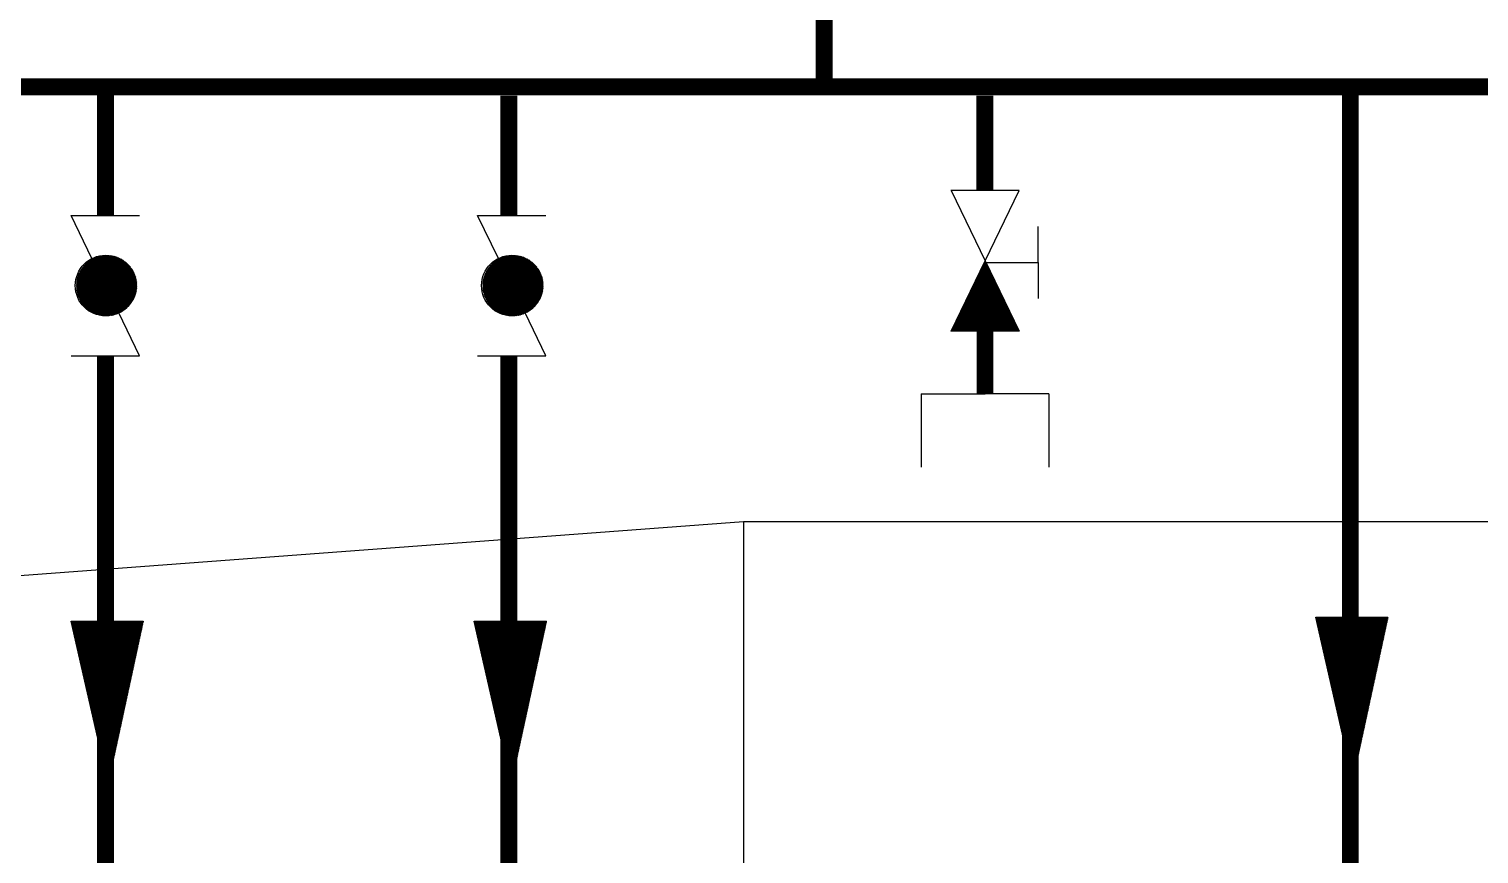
# Model space of a CAD drawing. Extents: x -22909.9 to -22897.8, y -4.7 to 4.1.
# Drawn here: x -22907.153 to -22905.865, y 1.134 to 1.867 of the extents above; entities that cross this region are included whole.
import ezdxf

# ---------------------------------------------------------------- set-up
doc = ezdxf.new("R2010")
doc.units = 0
doc.header["$LTSCALE"] = 0.5
doc.header["$MEASUREMENT"] = 0
doc.layers.get('0').update_dxf_attribs({"linetype": 'CONTINUOUS'})
for name, color, linetype in [('COW', 2, 'CONTINUOUS'), ('DIB-018', 6, 'CONTINUOUS'), ('DIB-065', 4, 'CONTINUOUS')]:
    doc.layers.add(name, color=color, linetype=linetype)

# ---------------------------------------------------------------- blocks, each defined once
blk = doc.blocks.new('*X6')
at = {"color": 0}
for p, q in [((2.6095, 8.5581), (2.6757, 8.6242)), ((2.6096, 8.5546), (2.6792, 8.6242)), ((2.6096, 8.5563), (2.6775, 8.6242)), ((2.6096, 8.5599), (2.6739, 8.6242)), ((2.6097, 8.5529), (2.6808, 8.6241)), ((2.6097, 8.5617), (2.672, 8.6241)), ((2.6098, 8.5636), (2.6701, 8.624)), ((2.6099, 8.5513), (2.6825, 8.6239)), ((2.61, 8.5656), (2.6682, 8.6238)), ((2.61, 8.5497), (2.684, 8.6237)), ((2.6102, 8.5482), (2.6856, 8.6235)), ((2.6103, 8.5676), (2.6661, 8.6235)), ((2.6105, 8.5466), (2.6871, 8.6233)), ((2.6106, 8.5698), (2.664, 8.6231)), ((2.6108, 8.5451), (2.6886, 8.623)), ((2.6111, 8.5437), (2.6901, 8.6227)), ((2.6111, 8.572), (2.6618, 8.6227)), ((2.6114, 8.5422), (2.6915, 8.6224)), ((2.6116, 8.5743), (2.6595, 8.6222)), ((2.6117, 8.5408), (2.6929, 8.622)), ((2.6121, 8.5394), (2.6943, 8.6217)), ((2.6123, 8.5767), (2.657, 8.6215)), ((2.6125, 8.5381), (2.6957, 8.6212)), ((2.613, 8.5367), (2.697, 8.6208)), ((2.6131, 8.5793), (2.6544, 8.6206)), ((2.6134, 8.5354), (2.6983, 8.6204)), ((2.6139, 8.5341), (2.6996, 8.6199)), ((2.6142, 8.5821), (2.6516, 8.6196)), ((2.6144, 8.5329), (2.7009, 8.6194)), ((2.6149, 8.5316), (2.7021, 8.6189)), ((2.6154, 8.5304), (2.7034, 8.6183)), ((2.6155, 8.5852), (2.6486, 8.6183)), ((2.616, 8.5292), (2.7046, 8.6178)), ((2.6166, 8.528), (2.7058, 8.6172)), ((2.6171, 8.5887), (2.6451, 8.6166)), ((2.6172, 8.5268), (2.7069, 8.6166)), ((2.6178, 8.5257), (2.7081, 8.616)), ((2.6184, 8.5246), (2.7092, 8.6153)), ((2.6191, 8.5234), (2.7103, 8.6147)), ((2.6195, 8.5928), (2.641, 8.6143)), ((2.6198, 8.5224), (2.7114, 8.614)), ((2.6205, 8.5213), (2.7125, 8.6133)), ((2.6212, 8.5202), (2.7136, 8.6126)), ((2.6219, 8.5192), (2.7146, 8.6119)), ((2.6227, 8.5182), (2.7156, 8.6111)), ((2.6234, 8.5171), (2.7166, 8.6104)), ((2.6235, 8.5986), (2.6352, 8.6102)), ((2.6242, 8.5162), (2.7176, 8.6096)), ((2.625, 8.5152), (2.7186, 8.6088)), ((2.6258, 8.5142), (2.7195, 8.608)), ((2.6266, 8.5133), (2.7205, 8.6071)), ((2.6275, 8.5124), (2.7214, 8.6063)), ((2.6283, 8.5115), (2.7223, 8.6054)), ((2.6292, 8.5106), (2.7232, 8.6045)), ((2.6301, 8.5097), (2.7241, 8.6037)), ((2.631, 8.5089), (2.7249, 8.6027)), ((2.632, 8.508), (2.7258, 8.6018)), ((2.6329, 8.5072), (2.7266, 8.6009)), ((2.6339, 8.5064), (2.7274, 8.5999)), ((2.6349, 8.5056), (2.7282, 8.5989)), ((2.6358, 8.5048), (2.7289, 8.5979)), ((2.6369, 8.5041), (2.7297, 8.5969)), ((2.6379, 8.5033), (2.7304, 8.5959)), ((2.6389, 8.5026), (2.7311, 8.5948)), ((2.64, 8.5019), (2.7318, 8.5938)), ((2.6411, 8.5012), (2.7325, 8.5927)), ((2.6422, 8.5006), (2.7332, 8.5916)), ((2.6433, 8.4999), (2.7338, 8.5905)), ((2.6445, 8.4993), (2.7345, 8.5893)), ((2.6456, 8.4987), (2.7351, 8.5882)), ((2.6468, 8.4981), (2.7357, 8.587)), ((2.648, 8.4975), (2.7362, 8.5858)), ((2.6492, 8.497), (2.7368, 8.5846)), ((2.6504, 8.4964), (2.7373, 8.5833)), ((2.6517, 8.4959), (2.7378, 8.5821)), ((2.653, 8.4955), (2.7383, 8.5808)), ((2.6543, 8.495), (2.7388, 8.5795)), ((2.6556, 8.4945), (2.7392, 8.5782)), ((2.657, 8.4941), (2.7396, 8.5768)), ((2.6583, 8.4937), (2.74, 8.5754)), ((2.6597, 8.4934), (2.7404, 8.574)), ((2.6612, 8.493), (2.7408, 8.5726)), ((2.6626, 8.4927), (2.7411, 8.5712)), ((2.6641, 8.4924), (2.7414, 8.5697)), ((2.6656, 8.4922), (2.7416, 8.5682)), ((2.6671, 8.4919), (2.7418, 8.5666)), ((2.6687, 8.4917), (2.742, 8.5651)), ((2.6703, 8.4916), (2.7422, 8.5634)), ((2.672, 8.4915), (2.7423, 8.5618)), ((2.6737, 8.4914), (2.7424, 8.5601)), ((2.6754, 8.4913), (2.7424, 8.5584)), ((2.6772, 8.4914), (2.7424, 8.5566)), ((2.679, 8.4914), (2.7424, 8.5548)), ((2.6809, 8.4915), (2.7422, 8.5529)), ((2.6828, 8.4917), (2.7421, 8.551)), ((2.6848, 8.4919), (2.7418, 8.549)), ((2.6869, 8.4922), (2.7415, 8.5469)), ((2.6891, 8.4926), (2.7411, 8.5447)), ((2.6913, 8.4931), (2.7406, 8.5424)), ((2.6937, 8.4938), (2.74, 8.5401)), ((2.6962, 8.4945), (2.7393, 8.5375)), ((2.6989, 8.4954), (2.7383, 8.5348)), ((2.7018, 8.4966), (2.7372, 8.5319)), ((2.7051, 8.4981), (2.7357, 8.5287)), ((2.7088, 8.5), (2.7337, 8.5249)), ((2.7135, 8.503), (2.7308, 8.5202))]:
    blk.add_line(p, q, dxfattribs=at)
blk = doc.blocks.new('*X2')
at = {"color": 0}
for p, q in [((2.9943, 7.9705), (3.0026, 7.9788)), ((2.9947, 7.9718), (3.0023, 7.9795)), ((2.9951, 7.9732), (3.0021, 7.9802)), ((2.9956, 7.9745), (3.0019, 7.9808)), ((2.996, 7.9758), (3.0017, 7.9815)), ((2.9965, 7.9771), (3.0015, 7.9822)), ((2.9969, 7.9785), (3.0013, 7.9829)), ((2.9973, 7.9798), (3.0011, 7.9835)), ((2.9978, 7.9811), (3.0009, 7.9842)), ((2.9982, 7.9824), (3.0006, 7.9849)), ((2.9987, 7.9838), (3.0004, 7.9855)), ((2.9991, 7.9851), (3.0002, 7.9862)), ((2.9996, 7.9864), (3, 7.9869)), ((2.9828, 7.9361), (3.0081, 7.9614)), ((2.9832, 7.9374), (3.0079, 7.962)), ((2.9837, 7.9387), (3.0077, 7.9627)), ((2.9841, 7.94), (3.0074, 7.9634)), ((2.9845, 7.9414), (3.0072, 7.9641)), ((2.985, 7.9427), (3.007, 7.9647)), ((2.9854, 7.944), (3.0068, 7.9654)), ((2.9859, 7.9453), (3.0066, 7.9661)), ((2.9863, 7.9467), (3.0064, 7.9667)), ((2.9867, 7.948), (3.0062, 7.9674)), ((2.9872, 7.9493), (3.006, 7.9681)), ((2.9876, 7.9506), (3.0057, 7.9688)), ((2.9881, 7.952), (3.0055, 7.9694)), ((2.9885, 7.9533), (3.0053, 7.9701)), ((2.989, 7.9546), (3.0051, 7.9708)), ((2.9894, 7.9559), (3.0049, 7.9714)), ((2.9898, 7.9573), (3.0047, 7.9721)), ((2.9903, 7.9586), (3.0045, 7.9728)), ((2.9907, 7.9599), (3.0043, 7.9735)), ((2.9912, 7.9612), (3.004, 7.9741)), ((2.9916, 7.9626), (3.0038, 7.9748)), ((2.992, 7.9639), (3.0036, 7.9755)), ((2.9925, 7.9652), (3.0034, 7.9761)), ((2.9929, 7.9665), (3.0032, 7.9768)), ((2.9934, 7.9679), (3.003, 7.9775)), ((2.9938, 7.9692), (3.0028, 7.9782)), ((2.9708, 7.9003), (3.0138, 7.9432)), ((2.9713, 7.9016), (3.0136, 7.9439)), ((2.9717, 7.9029), (3.0134, 7.9446)), ((2.9722, 7.9042), (3.0132, 7.9452)), ((2.9726, 7.9056), (3.013, 7.9459)), ((2.9731, 7.9069), (3.0128, 7.9466)), ((2.9735, 7.9082), (3.0125, 7.9473)), ((2.9739, 7.9095), (3.0123, 7.9479)), ((2.9744, 7.9109), (3.0121, 7.9486)), ((2.9748, 7.9122), (3.0119, 7.9493)), ((2.9753, 7.9135), (3.0117, 7.9499)), ((2.9757, 7.9148), (3.0115, 7.9506)), ((2.9761, 7.9162), (3.0113, 7.9513)), ((2.9766, 7.9175), (3.0111, 7.952)), ((2.977, 7.9188), (3.0108, 7.9526)), ((2.9775, 7.9201), (3.0106, 7.9533)), ((2.9779, 7.9215), (3.0104, 7.954)), ((2.9784, 7.9228), (3.0102, 7.9546)), ((2.9788, 7.9241), (3.01, 7.9553)), ((2.9792, 7.9255), (3.0098, 7.956)), ((2.9797, 7.9268), (3.0096, 7.9567)), ((2.9801, 7.9281), (3.0094, 7.9573)), ((2.9806, 7.9294), (3.0091, 7.958)), ((2.981, 7.9308), (3.0089, 7.9587)), ((2.9814, 7.9321), (3.0087, 7.9593)), ((2.9819, 7.9334), (3.0085, 7.96)), ((2.9823, 7.9347), (3.0083, 7.9607)), ((2.9589, 7.8645), (3.0195, 7.9251)), ((2.9594, 7.8658), (3.0193, 7.9258)), ((2.9598, 7.8671), (3.0191, 7.9264)), ((2.9603, 7.8685), (3.0189, 7.9271)), ((2.9607, 7.8698), (3.0187, 7.9278)), ((2.9611, 7.8711), (3.0185, 7.9285)), ((2.9616, 7.8724), (3.0183, 7.9291)), ((2.962, 7.8738), (3.0181, 7.9298)), ((2.9625, 7.8751), (3.0178, 7.9305)), ((2.9629, 7.8764), (3.0176, 7.9311)), ((2.9633, 7.8777), (3.0174, 7.9318)), ((2.9638, 7.8791), (3.0172, 7.9325)), ((2.9642, 7.8804), (3.017, 7.9332)), ((2.9647, 7.8817), (3.0168, 7.9338)), ((2.9651, 7.883), (3.0166, 7.9345)), ((2.9656, 7.8844), (3.0164, 7.9352)), ((2.966, 7.8857), (3.0162, 7.9358)), ((2.9664, 7.887), (3.0159, 7.9365)), ((2.9669, 7.8883), (3.0157, 7.9372)), ((2.9673, 7.8897), (3.0155, 7.9379)), ((2.9678, 7.891), (3.0153, 7.9385)), ((2.9682, 7.8923), (3.0151, 7.9392)), ((2.9686, 7.8936), (3.0149, 7.9399)), ((2.9691, 7.895), (3.0147, 7.9405)), ((2.9695, 7.8963), (3.0145, 7.9412)), ((2.97, 7.8976), (3.0142, 7.9419)), ((2.9704, 7.8989), (3.014, 7.9426)), ((2.947, 7.8287), (3.0253, 7.907)), ((2.9474, 7.83), (3.0251, 7.9076)), ((2.9479, 7.8313), (3.0249, 7.9083)), ((2.9483, 7.8327), (3.0246, 7.909)), ((2.9488, 7.834), (3.0244, 7.9097)), ((2.9492, 7.8353), (3.0242, 7.9103)), ((2.9497, 7.8366), (3.024, 7.911)), ((2.9501, 7.838), (3.0238, 7.9117)), ((2.9505, 7.8393), (3.0236, 7.9123)), ((2.951, 7.8406), (3.0234, 7.913)), ((2.9514, 7.8419), (3.0232, 7.9137)), ((2.9519, 7.8433), (3.0229, 7.9144)), ((2.9523, 7.8446), (3.0227, 7.915)), ((2.9527, 7.8459), (3.0225, 7.9157)), ((2.9532, 7.8472), (3.0223, 7.9164)), ((2.9536, 7.8486), (3.0221, 7.917)), ((2.9541, 7.8499), (3.0219, 7.9177)), ((2.9545, 7.8512), (3.0217, 7.9184)), ((2.955, 7.8526), (3.0215, 7.9191)), ((2.9554, 7.8539), (3.0212, 7.9197)), ((2.9558, 7.8552), (3.021, 7.9204)), ((2.9563, 7.8565), (3.0208, 7.9211)), ((2.9567, 7.8579), (3.0206, 7.9217)), ((2.9572, 7.8592), (3.0204, 7.9224)), ((2.9576, 7.8605), (3.0202, 7.9231)), ((2.958, 7.8618), (3.02, 7.9238)), ((2.9585, 7.8632), (3.0198, 7.9244)), ((2.9355, 7.7942), (3.0308, 7.8895)), ((2.936, 7.7956), (3.0306, 7.8902)), ((2.9364, 7.7969), (3.0304, 7.8909)), ((2.9368, 7.7982), (3.0302, 7.8915)), ((2.9373, 7.7995), (3.03, 7.8922)), ((2.9377, 7.8009), (3.0297, 7.8929)), ((2.9382, 7.8022), (3.0295, 7.8935)), ((2.9386, 7.8035), (3.0293, 7.8942)), ((2.9391, 7.8048), (3.0291, 7.8949)), ((2.9395, 7.8062), (3.0289, 7.8956)), ((2.9399, 7.8075), (3.0287, 7.8962)), ((2.9404, 7.8088), (3.0285, 7.8969)), ((2.9408, 7.8101), (3.0283, 7.8976)), ((2.9413, 7.8115), (3.028, 7.8982)), ((2.9417, 7.8128), (3.0278, 7.8989)), ((2.9421, 7.8141), (3.0276, 7.8996)), ((2.9426, 7.8154), (3.0274, 7.9003)), ((2.943, 7.8168), (3.0272, 7.9009)), ((2.9435, 7.8181), (3.027, 7.9016)), ((2.9439, 7.8194), (3.0268, 7.9023)), ((2.9444, 7.8207), (3.0266, 7.9029)), ((2.9448, 7.8221), (3.0263, 7.9036)), ((2.9452, 7.8234), (3.0261, 7.9043)), ((2.9457, 7.8247), (3.0259, 7.905)), ((2.9461, 7.826), (3.0257, 7.9056)), ((2.9466, 7.8274), (3.0255, 7.9063)), ((2.9332, 7.7866), (3.0321, 7.8855)), ((2.9333, 7.7876), (3.0319, 7.8862)), ((2.9338, 7.7889), (3.0317, 7.8868)), ((2.9341, 7.7866), (3.0323, 7.8848)), ((2.9342, 7.7903), (3.0314, 7.8875)), ((2.9346, 7.7916), (3.0312, 7.8882)), ((2.935, 7.7866), (3.0325, 7.8841)), ((2.9351, 7.7929), (3.031, 7.8888)), ((2.9359, 7.7866), (3.0327, 7.8835)), ((2.9368, 7.7866), (3.0329, 7.8828)), ((2.9377, 7.7866), (3.0331, 7.8821)), ((2.9385, 7.7866), (3.0334, 7.8815)), ((2.9394, 7.7866), (3.0336, 7.8808)), ((2.9403, 7.7866), (3.0338, 7.8801)), ((2.9412, 7.7866), (3.034, 7.8794)), ((2.9421, 7.7866), (3.0342, 7.8788)), ((2.943, 7.7866), (3.0344, 7.8781)), ((2.9438, 7.7866), (3.0346, 7.8774)), ((2.9447, 7.7866), (3.0348, 7.8768)), ((2.9456, 7.7866), (3.0351, 7.8761)), ((2.9465, 7.7866), (3.0353, 7.8754)), ((2.9474, 7.7866), (3.0355, 7.8747)), ((2.9483, 7.7866), (3.0357, 7.8741)), ((2.9491, 7.7866), (3.0359, 7.8734)), ((2.95, 7.7866), (3.0361, 7.8727)), ((2.9509, 7.7866), (3.0363, 7.8721)), ((2.9518, 7.7866), (3.0365, 7.8714)), ((2.9527, 7.7866), (3.0367, 7.8707)), ((2.9536, 7.7866), (3.037, 7.87)), ((2.9544, 7.7866), (3.0372, 7.8694)), ((2.9553, 7.7866), (3.0374, 7.8687)), ((2.9562, 7.7866), (3.0376, 7.868)), ((2.9571, 7.7866), (3.0378, 7.8674)), ((2.958, 7.7866), (3.038, 7.8667)), ((2.9589, 7.7866), (3.0382, 7.866)), ((2.9598, 7.7866), (3.0384, 7.8653)), ((2.9606, 7.7866), (3.0387, 7.8647)), ((2.9615, 7.7866), (3.0389, 7.864)), ((2.9624, 7.7866), (3.0391, 7.8633)), ((2.9633, 7.7866), (3.0393, 7.8627)), ((2.9642, 7.7866), (3.0395, 7.862)), ((2.9651, 7.7866), (3.0397, 7.8613)), ((2.9659, 7.7866), (3.0399, 7.8606)), ((2.9668, 7.7866), (3.0401, 7.86)), ((2.9677, 7.7866), (3.0404, 7.8593)), ((2.9686, 7.7866), (3.0406, 7.8586)), ((2.9695, 7.7866), (3.0408, 7.8579)), ((2.9704, 7.7866), (3.041, 7.8573)), ((2.9712, 7.7866), (3.0412, 7.8566)), ((2.9721, 7.7866), (3.0414, 7.8559)), ((2.973, 7.7866), (3.0416, 7.8553)), ((2.9739, 7.7866), (3.0418, 7.8546)), ((2.9748, 7.7866), (3.0421, 7.8539)), ((2.9757, 7.7866), (3.0423, 7.8532)), ((2.9765, 7.7866), (3.0425, 7.8526)), ((2.9774, 7.7866), (3.0427, 7.8519)), ((2.9783, 7.7866), (3.0429, 7.8512)), ((2.9792, 7.7866), (3.0431, 7.8506)), ((2.9801, 7.7866), (3.0433, 7.8499)), ((2.981, 7.7866), (3.0435, 7.8492)), ((2.9818, 7.7866), (3.0438, 7.8485)), ((2.9827, 7.7866), (3.044, 7.8479)), ((2.9836, 7.7866), (3.0442, 7.8472)), ((2.9845, 7.7866), (3.0444, 7.8465)), ((2.9854, 7.7866), (3.0446, 7.8459)), ((2.9863, 7.7866), (3.0448, 7.8452)), ((2.9872, 7.7866), (3.045, 7.8445)), ((2.988, 7.7866), (3.0452, 7.8438)), ((2.9889, 7.7866), (3.0455, 7.8432)), ((2.9898, 7.7866), (3.0457, 7.8425)), ((2.9907, 7.7866), (3.0459, 7.8418)), ((2.9916, 7.7866), (3.0461, 7.8412)), ((2.9925, 7.7866), (3.0463, 7.8405)), ((2.9933, 7.7866), (3.0465, 7.8398)), ((2.9942, 7.7866), (3.0467, 7.8391)), ((2.9951, 7.7866), (3.0469, 7.8385)), ((2.996, 7.7866), (3.0472, 7.8378)), ((2.9969, 7.7866), (3.0474, 7.8371)), ((2.9978, 7.7866), (3.0476, 7.8365)), ((2.9986, 7.7866), (3.0478, 7.8358)), ((2.9995, 7.7866), (3.048, 7.8351)), ((3.0004, 7.7866), (3.0482, 7.8344)), ((3.0013, 7.7866), (3.0484, 7.8338)), ((3.0022, 7.7866), (3.0486, 7.8331)), ((3.0031, 7.7866), (3.0489, 7.8324)), ((3.0039, 7.7866), (3.0491, 7.8318)), ((3.0048, 7.7866), (3.0493, 7.8311)), ((3.0057, 7.7866), (3.0495, 7.8304)), ((3.0066, 7.7866), (3.0497, 7.8297)), ((3.0075, 7.7866), (3.0499, 7.8291)), ((3.0084, 7.7866), (3.0501, 7.8284)), ((3.0092, 7.7866), (3.0503, 7.8277)), ((3.0101, 7.7866), (3.0506, 7.8271)), ((3.011, 7.7866), (3.0508, 7.8264)), ((3.0119, 7.7866), (3.051, 7.8257)), ((3.0128, 7.7866), (3.0512, 7.825)), ((3.0137, 7.7866), (3.0514, 7.8244)), ((3.0146, 7.7866), (3.0516, 7.8237)), ((3.0154, 7.7866), (3.0518, 7.823)), ((3.0163, 7.7866), (3.052, 7.8224)), ((3.0172, 7.7866), (3.0523, 7.8217)), ((3.0181, 7.7866), (3.0525, 7.821)), ((3.019, 7.7866), (3.0527, 7.8203)), ((3.0199, 7.7866), (3.0529, 7.8197)), ((3.0207, 7.7866), (3.0531, 7.819)), ((3.0216, 7.7866), (3.0533, 7.8183)), ((3.0225, 7.7866), (3.0535, 7.8177)), ((3.0234, 7.7866), (3.0537, 7.817)), ((3.0243, 7.7866), (3.054, 7.8163)), ((3.0252, 7.7866), (3.0542, 7.8156)), ((3.026, 7.7866), (3.0544, 7.815)), ((3.0269, 7.7866), (3.0546, 7.8143)), ((3.0278, 7.7866), (3.0548, 7.8136)), ((3.0287, 7.7866), (3.055, 7.813)), ((3.0296, 7.7866), (3.0552, 7.8123)), ((3.0305, 7.7866), (3.0554, 7.8116)), ((3.0313, 7.7866), (3.0556, 7.8109)), ((3.0322, 7.7866), (3.0559, 7.8103)), ((3.0331, 7.7866), (3.0561, 7.8096)), ((3.034, 7.7866), (3.0563, 7.8089)), ((3.0349, 7.7866), (3.0565, 7.8083)), ((3.0358, 7.7866), (3.0567, 7.8076)), ((3.0366, 7.7866), (3.0569, 7.8069)), ((3.0375, 7.7866), (3.0571, 7.8062)), ((3.0384, 7.7866), (3.0573, 7.8056)), ((3.0393, 7.7866), (3.0576, 7.8049)), ((3.0402, 7.7866), (3.0578, 7.8042)), ((3.0411, 7.7866), (3.058, 7.8036)), ((3.042, 7.7866), (3.0582, 7.8029)), ((3.0428, 7.7866), (3.0584, 7.8022)), ((3.0437, 7.7866), (3.0586, 7.8015)), ((3.0446, 7.7866), (3.0588, 7.8009)), ((3.0455, 7.7866), (3.059, 7.8002)), ((3.0464, 7.7866), (3.0593, 7.7995)), ((3.0473, 7.7866), (3.0595, 7.7989)), ((3.0481, 7.7866), (3.0597, 7.7982)), ((3.049, 7.7866), (3.0599, 7.7975)), ((3.0499, 7.7866), (3.0601, 7.7968)), ((3.0508, 7.7866), (3.0603, 7.7962)), ((3.0517, 7.7866), (3.0605, 7.7955)), ((3.0526, 7.7866), (3.0607, 7.7948)), ((3.0534, 7.7866), (3.061, 7.7942)), ((3.0543, 7.7866), (3.0612, 7.7935)), ((3.0552, 7.7866), (3.0614, 7.7928)), ((3.0561, 7.7866), (3.0616, 7.7921)), ((3.057, 7.7866), (3.0618, 7.7915)), ((3.0579, 7.7866), (3.062, 7.7908)), ((3.0587, 7.7866), (3.0622, 7.7901)), ((3.0596, 7.7866), (3.0624, 7.7895)), ((3.0605, 7.7866), (3.0627, 7.7888)), ((3.0614, 7.7866), (3.0629, 7.7881)), ((3.0623, 7.7866), (3.0631, 7.7874)), ((3.0632, 7.7866), (3.0633, 7.7868))]:
    blk.add_line(p, q, dxfattribs=at)
blk = doc.blocks.new('FLECHA')
for p, q in [((0.0079, 0.0975), (-0.0403, -0.047)), ((0.0079, 0.0975), (0.0536, -0.047)), ((-0.0403, -0.047), (0.0536, -0.047))]:
    blk.add_line(p, q)
at = {"xscale": 0.7200000000000001, "yscale": 0.7200000000000001, "zscale": 0.7200000000000001}
blk.add_blockref('*X2', (-2.152, -5.6534), dxfattribs=at)
blk = doc.blocks.new('*X28')
at = {"color": 0}
for p, q in [((-22906.3568, 2.1401), (-22906.3566, 2.1403)), ((-22906.3568, 2.1403), (-22906.3568, 2.1403)), ((-22906.3567, 2.14), (-22906.3564, 2.1403)), ((-22906.3566, 2.1398), (-22906.3561, 2.1403)), ((-22906.3566, 2.1399), (-22906.3562, 2.1403)), ((-22906.3565, 2.1395), (-22906.3557, 2.1403)), ((-22906.3565, 2.1397), (-22906.3559, 2.1403)), ((-22906.3564, 2.1394), (-22906.3555, 2.1403)), ((-22906.3563, 2.1392), (-22906.3552, 2.1403)), ((-22906.3563, 2.1393), (-22906.3553, 2.1403)), ((-22906.3562, 2.139), (-22906.3548, 2.1403)), ((-22906.3562, 2.1391), (-22906.355, 2.1403)), ((-22906.3561, 2.1387), (-22906.3545, 2.1403)), ((-22906.3561, 2.1388), (-22906.3546, 2.1403)), ((-22906.356, 2.1386), (-22906.3543, 2.1403)), ((-22906.3559, 2.1384), (-22906.3539, 2.1403)), ((-22906.3559, 2.1385), (-22906.3541, 2.1403)), ((-22906.3558, 2.1381), (-22906.3536, 2.1403)), ((-22906.3558, 2.1382), (-22906.3538, 2.1403)), ((-22906.3557, 2.1379), (-22906.3532, 2.1403)), ((-22906.3557, 2.138), (-22906.3534, 2.1403)), ((-22906.3556, 2.1378), (-22906.353, 2.1403)), ((-22906.3555, 2.1375), (-22906.3527, 2.1403)), ((-22906.3555, 2.1376), (-22906.3529, 2.1403)), ((-22906.3554, 2.1373), (-22906.3523, 2.1403)), ((-22906.3554, 2.1374), (-22906.3525, 2.1403)), ((-22906.3553, 2.137), (-22906.352, 2.1403)), ((-22906.3553, 2.1372), (-22906.3522, 2.1403)), ((-22906.3552, 2.1369), (-22906.3518, 2.1403)), ((-22906.3551, 2.1367), (-22906.3515, 2.1403)), ((-22906.3551, 2.1368), (-22906.3516, 2.1403)), ((-22906.355, 2.1364), (-22906.3511, 2.1403)), ((-22906.355, 2.1366), (-22906.3513, 2.1403)), ((-22906.3549, 2.1362), (-22906.3508, 2.1403)), ((-22906.3549, 2.1363), (-22906.3509, 2.1403)), ((-22906.3548, 2.1361), (-22906.3506, 2.1403)), ((-22906.3547, 2.1359), (-22906.3502, 2.1403)), ((-22906.3547, 2.136), (-22906.3504, 2.1403)), ((-22906.3546, 2.1356), (-22906.3499, 2.1403)), ((-22906.3546, 2.1357), (-22906.35, 2.1403)), ((-22906.3545, 2.1355), (-22906.3497, 2.1403)), ((-22906.3544, 2.1353), (-22906.3493, 2.1403)), ((-22906.3544, 2.1354), (-22906.3495, 2.1403)), ((-22906.3543, 2.135), (-22906.349, 2.1403)), ((-22906.3543, 2.1351), (-22906.3492, 2.1403)), ((-22906.3542, 2.1348), (-22906.3486, 2.1403)), ((-22906.3542, 2.1349), (-22906.3488, 2.1403)), ((-22906.3541, 2.1347), (-22906.3485, 2.1403)), ((-22906.354, 2.1344), (-22906.3481, 2.1403)), ((-22906.354, 2.1345), (-22906.3483, 2.1403)), ((-22906.3539, 2.1342), (-22906.3477, 2.1403)), ((-22906.3539, 2.1343), (-22906.3479, 2.1403)), ((-22906.3538, 2.1339), (-22906.3474, 2.1403)), ((-22906.3538, 2.1341), (-22906.3476, 2.1403)), ((-22906.3537, 2.1338), (-22906.3472, 2.1403)), ((-22906.3536, 2.1336), (-22906.3469, 2.1403)), ((-22906.3536, 2.1337), (-22906.347, 2.1403)), ((-22906.3535, 2.1333), (-22906.3465, 2.1403)), ((-22906.3535, 2.1335), (-22906.3467, 2.1403)), ((-22906.3534, 2.1331), (-22906.3462, 2.1403)), ((-22906.3534, 2.1332), (-22906.3463, 2.1403)), ((-22906.3533, 2.133), (-22906.346, 2.1403)), ((-22906.3532, 2.1328), (-22906.3456, 2.1403)), ((-22906.3532, 2.1329), (-22906.3458, 2.1403)), ((-22906.3531, 2.1325), (-22906.3453, 2.1403)), ((-22906.3531, 2.1326), (-22906.3454, 2.1403)), ((-22906.353, 2.1323), (-22906.3449, 2.1403)), ((-22906.353, 2.1324), (-22906.3451, 2.1403)), ((-22906.3529, 2.1322), (-22906.3447, 2.1403)), ((-22906.3528, 2.1319), (-22906.3444, 2.1403)), ((-22906.3528, 2.132), (-22906.3446, 2.1403)), ((-22906.3527, 2.1317), (-22906.344, 2.1403)), ((-22906.3527, 2.1318), (-22906.3442, 2.1403)), ((-22906.3526, 2.1316), (-22906.3439, 2.1403)), ((-22906.3525, 2.1313), (-22906.3435, 2.1403)), ((-22906.3525, 2.1314), (-22906.3437, 2.1403)), ((-22906.3524, 2.1311), (-22906.3431, 2.1403)), ((-22906.3524, 2.1312), (-22906.3433, 2.1403)), ((-22906.3523, 2.1308), (-22906.3428, 2.1403)), ((-22906.3523, 2.131), (-22906.343, 2.1403)), ((-22906.3522, 2.1307), (-22906.3426, 2.1403)), ((-22906.3521, 2.1305), (-22906.3423, 2.1403)), ((-22906.3521, 2.1306), (-22906.3424, 2.1403)), ((-22906.352, 2.1302), (-22906.3419, 2.1403)), ((-22906.352, 2.1304), (-22906.3421, 2.1403)), ((-22906.3519, 2.13), (-22906.3416, 2.1403)), ((-22906.3519, 2.1301), (-22906.3417, 2.1403)), ((-22906.3518, 2.1299), (-22906.3414, 2.1403)), ((-22906.3517, 2.1297), (-22906.341, 2.1403)), ((-22906.3517, 2.1298), (-22906.3412, 2.1403)), ((-22906.3516, 2.1294), (-22906.3407, 2.1403)), ((-22906.3516, 2.1295), (-22906.3409, 2.1403)), ((-22906.3515, 2.1292), (-22906.3403, 2.1403)), ((-22906.3515, 2.1293), (-22906.3405, 2.1403)), ((-22906.3514, 2.1291), (-22906.3401, 2.1403)), ((-22906.3513, 2.1288), (-22906.3398, 2.1403)), ((-22906.3513, 2.1289), (-22906.34, 2.1403)), ((-22906.3512, 2.1286), (-22906.3394, 2.1403)), ((-22906.3512, 2.1287), (-22906.3396, 2.1403)), ((-22906.3511, 2.1283), (-22906.3391, 2.1403)), ((-22906.3511, 2.1285), (-22906.3393, 2.1403)), ((-22906.351, 2.1282), (-22906.3389, 2.1403)), ((-22906.3509, 2.128), (-22906.3386, 2.1403)), ((-22906.3509, 2.1281), (-22906.3387, 2.1403)), ((-22906.3508, 2.1277), (-22906.3382, 2.1403)), ((-22906.3508, 2.1279), (-22906.3384, 2.1403)), ((-22906.3507, 2.1276), (-22906.338, 2.1403)), ((-22906.3506, 2.1274), (-22906.3377, 2.1403)), ((-22906.3506, 2.1275), (-22906.3378, 2.1403)), ((-22906.3505, 2.1271), (-22906.3373, 2.1403)), ((-22906.3505, 2.1273), (-22906.3375, 2.1403)), ((-22906.3504, 2.1269), (-22906.337, 2.1403)), ((-22906.3504, 2.127), (-22906.3371, 2.1403)), ((-22906.3503, 2.1268), (-22906.3368, 2.1403)), ((-22906.3502, 2.1266), (-22906.3364, 2.1403)), ((-22906.3502, 2.1267), (-22906.3366, 2.1403)), ((-22906.3501, 2.1263), (-22906.3361, 2.1403)), ((-22906.3501, 2.1264), (-22906.3363, 2.1403)), ((-22906.35, 2.1261), (-22906.3357, 2.1403)), ((-22906.35, 2.1262), (-22906.3359, 2.1403)), ((-22906.3499, 2.126), (-22906.3355, 2.1403)), ((-22906.3498, 2.1257), (-22906.3352, 2.1403)), ((-22906.3498, 2.1258), (-22906.3354, 2.1403)), ((-22906.3497, 2.1255), (-22906.3348, 2.1403)), ((-22906.3497, 2.1256), (-22906.335, 2.1403)), ((-22906.3496, 2.1252), (-22906.3345, 2.1403)), ((-22906.3496, 2.1254), (-22906.3347, 2.1403)), ((-22906.3495, 2.1251), (-22906.3343, 2.1403)), ((-22906.3494, 2.1249), (-22906.334, 2.1403)), ((-22906.3494, 2.125), (-22906.3341, 2.1403)), ((-22906.3493, 2.1246), (-22906.3336, 2.1403)), ((-22906.3493, 2.1248), (-22906.3338, 2.1403)), ((-22906.3492, 2.1244), (-22906.3332, 2.1403)), ((-22906.3492, 2.1245), (-22906.3334, 2.1403)), ((-22906.3491, 2.1243), (-22906.3331, 2.1403)), ((-22906.349, 2.124), (-22906.3327, 2.1403)), ((-22906.349, 2.1242), (-22906.3329, 2.1403)), ((-22906.3489, 2.1238), (-22906.3324, 2.1403)), ((-22906.3489, 2.1239), (-22906.3325, 2.1403)), ((-22906.3488, 2.1236), (-22906.332, 2.1403)), ((-22906.3488, 2.1237), (-22906.3322, 2.1403)), ((-22906.3487, 2.1235), (-22906.3318, 2.1403)), ((-22906.3486, 2.1232), (-22906.3315, 2.1403)), ((-22906.3486, 2.1233), (-22906.3317, 2.1403)), ((-22906.3485, 2.123), (-22906.3311, 2.1403)), ((-22906.3485, 2.1231), (-22906.3313, 2.1403)), ((-22906.3484, 2.1229), (-22906.331, 2.1403)), ((-22906.3483, 2.1226), (-22906.3306, 2.1403)), ((-22906.3483, 2.1227), (-22906.3308, 2.1403)), ((-22906.3482, 2.1224), (-22906.3302, 2.1403)), ((-22906.3482, 2.1225), (-22906.3304, 2.1403)), ((-22906.3481, 2.1221), (-22906.3299, 2.1403)), ((-22906.3481, 2.1223), (-22906.3301, 2.1403)), ((-22906.348, 2.122), (-22906.3297, 2.1403)), ((-22906.3479, 2.1218), (-22906.3294, 2.1403)), ((-22906.3479, 2.1219), (-22906.3295, 2.1403)), ((-22906.3478, 2.1215), (-22906.329, 2.1403)), ((-22906.3478, 2.1217), (-22906.3292, 2.1403)), ((-22906.3477, 2.1213), (-22906.3287, 2.1403)), ((-22906.3477, 2.1214), (-22906.3288, 2.1403)), ((-22906.3476, 2.1212), (-22906.3285, 2.1403)), ((-22906.3475, 2.1209), (-22906.3281, 2.1403)), ((-22906.3475, 2.1211), (-22906.3283, 2.1403)), ((-22906.3474, 2.1207), (-22906.3278, 2.1403)), ((-22906.3474, 2.1208), (-22906.3279, 2.1403)), ((-22906.3473, 2.1205), (-22906.3274, 2.1403)), ((-22906.3473, 2.1206), (-22906.3276, 2.1403)), ((-22906.3472, 2.1204), (-22906.3272, 2.1403)), ((-22906.3471, 2.1201), (-22906.3269, 2.1403)), ((-22906.3471, 2.1202), (-22906.3271, 2.1403)), ((-22906.347, 2.1199), (-22906.3265, 2.1403)), ((-22906.347, 2.12), (-22906.3267, 2.1403)), ((-22906.3469, 2.1196), (-22906.3262, 2.1403)), ((-22906.3469, 2.1198), (-22906.3264, 2.1403)), ((-22906.3468, 2.1195), (-22906.326, 2.1403)), ((-22906.3467, 2.1193), (-22906.3256, 2.1403)), ((-22906.3467, 2.1194), (-22906.3258, 2.1403)), ((-22906.3466, 2.119), (-22906.3253, 2.1403)), ((-22906.3466, 2.1192), (-22906.3255, 2.1403)), ((-22906.3465, 2.1189), (-22906.3251, 2.1403)), ((-22906.3464, 2.1187), (-22906.3248, 2.1403)), ((-22906.3464, 2.1188), (-22906.3249, 2.1403)), ((-22906.3463, 2.1184), (-22906.3244, 2.1403)), ((-22906.3463, 2.1186), (-22906.3246, 2.1403)), ((-22906.3462, 2.1182), (-22906.3241, 2.1403)), ((-22906.3462, 2.1183), (-22906.3242, 2.1403)), ((-22906.3461, 2.1181), (-22906.3239, 2.1403)), ((-22906.346, 2.1178), (-22906.3235, 2.1403)), ((-22906.346, 2.118), (-22906.3237, 2.1403)), ((-22906.3459, 2.1176), (-22906.3232, 2.1403)), ((-22906.3459, 2.1177), (-22906.3233, 2.1403)), ((-22906.3458, 2.1174), (-22906.3228, 2.1403)), ((-22906.3458, 2.1175), (-22906.323, 2.1403)), ((-22906.3457, 2.1173), (-22906.3226, 2.1403)), ((-22906.3456, 2.117), (-22906.3223, 2.1403)), ((-22906.3456, 2.1171), (-22906.3225, 2.1403)), ((-22906.3455, 2.1168), (-22906.3219, 2.1403)), ((-22906.3455, 2.1169), (-22906.3221, 2.1403)), ((-22906.3454, 2.1165), (-22906.3216, 2.1403)), ((-22906.3454, 2.1167), (-22906.3218, 2.1403)), ((-22906.3453, 2.1164), (-22906.3214, 2.1403)), ((-22906.3452, 2.1162), (-22906.3211, 2.1403)), ((-22906.3452, 2.1163), (-22906.3212, 2.1403)), ((-22906.3451, 2.1159), (-22906.3207, 2.1403)), ((-22906.3451, 2.1161), (-22906.3209, 2.1403)), ((-22906.345, 2.1157), (-22906.3203, 2.1403)), ((-22906.345, 2.1158), (-22906.3205, 2.1403)), ((-22906.3449, 2.1156), (-22906.3202, 2.1403)), ((-22906.3448, 2.1153), (-22906.3198, 2.1403)), ((-22906.3448, 2.1155), (-22906.32, 2.1403)), ((-22906.3447, 2.1151), (-22906.3195, 2.1403)), ((-22906.3447, 2.1152), (-22906.3196, 2.1403)), ((-22906.3446, 2.115), (-22906.3193, 2.1403)), ((-22906.3445, 2.1147), (-22906.3189, 2.1403)), ((-22906.3445, 2.1149), (-22906.3191, 2.1403)), ((-22906.3444, 2.1145), (-22906.3186, 2.1403)), ((-22906.3444, 2.1146), (-22906.3188, 2.1403)), ((-22906.3443, 2.1143), (-22906.3182, 2.1403)), ((-22906.3443, 2.1144), (-22906.3184, 2.1403)), ((-22906.3442, 2.1142), (-22906.318, 2.1403)), ((-22906.3441, 2.1139), (-22906.3177, 2.1403)), ((-22906.3441, 2.114), (-22906.3179, 2.1403)), ((-22906.344, 2.1137), (-22906.3173, 2.1403)), ((-22906.344, 2.1138), (-22906.3175, 2.1403)), ((-22906.3439, 2.1134), (-22906.317, 2.1403)), ((-22906.3439, 2.1136), (-22906.3172, 2.1403)), ((-22906.3438, 2.1133), (-22906.3168, 2.1403)), ((-22906.3437, 2.1131), (-22906.3165, 2.1403)), ((-22906.3437, 2.1132), (-22906.3166, 2.1403)), ((-22906.3436, 2.1128), (-22906.3161, 2.1403)), ((-22906.3436, 2.113), (-22906.3163, 2.1403)), ((-22906.3435, 2.1126), (-22906.3157, 2.1403)), ((-22906.3435, 2.1127), (-22906.3159, 2.1403)), ((-22906.3434, 2.1125), (-22906.3156, 2.1403)), ((-22906.3433, 2.1122), (-22906.3152, 2.1403)), ((-22906.3433, 2.1124), (-22906.3154, 2.1403)), ((-22906.3432, 2.112), (-22906.3149, 2.1403)), ((-22906.3432, 2.1121), (-22906.315, 2.1403)), ((-22906.3431, 2.1118), (-22906.3145, 2.1403)), ((-22906.3431, 2.1119), (-22906.3147, 2.1403)), ((-22906.343, 2.1116), (-22906.3143, 2.1403)), ((-22906.3429, 2.1114), (-22906.314, 2.1403)), ((-22906.3429, 2.1115), (-22906.3142, 2.1403)), ((-22906.3428, 2.1112), (-22906.3136, 2.1403)), ((-22906.3428, 2.1113), (-22906.3138, 2.1403)), ((-22906.3427, 2.1111), (-22906.3135, 2.1403)), ((-22906.3426, 2.1108), (-22906.3131, 2.1403)), ((-22906.3426, 2.1109), (-22906.3133, 2.1403)), ((-22906.3425, 2.1106), (-22906.3127, 2.1403)), ((-22906.3425, 2.1107), (-22906.3129, 2.1403)), ((-22906.3424, 2.1103), (-22906.3124, 2.1403)), ((-22906.3424, 2.1105), (-22906.3126, 2.1403)), ((-22906.3423, 2.1102), (-22906.3122, 2.1403)), ((-22906.3422, 2.11), (-22906.3119, 2.1403)), ((-22906.3422, 2.1101), (-22906.312, 2.1403)), ((-22906.3421, 2.1097), (-22906.3115, 2.1403)), ((-22906.3421, 2.1099), (-22906.3117, 2.1403)), ((-22906.342, 2.1095), (-22906.3112, 2.1403)), ((-22906.342, 2.1096), (-22906.3113, 2.1403)), ((-22906.3419, 2.1094), (-22906.311, 2.1403)), ((-22906.3418, 2.1091), (-22906.3106, 2.1403)), ((-22906.3418, 2.1093), (-22906.3108, 2.1403)), ((-22906.3417, 2.1089), (-22906.3103, 2.1403)), ((-22906.3417, 2.109), (-22906.3104, 2.1403)), ((-22906.3416, 2.1087), (-22906.3099, 2.1403)), ((-22906.3416, 2.1088), (-22906.3101, 2.1403)), ((-22906.3415, 2.1085), (-22906.3097, 2.1403)), ((-22906.3414, 2.1083), (-22906.3094, 2.1403)), ((-22906.3414, 2.1084), (-22906.3096, 2.1403)), ((-22906.3413, 2.1081), (-22906.309, 2.1403)), ((-22906.3413, 2.1082), (-22906.3092, 2.1403)), ((-22906.3412, 2.1078), (-22906.3087, 2.1403)), ((-22906.3412, 2.108), (-22906.3089, 2.1403)), ((-22906.3411, 2.1077), (-22906.3085, 2.1403)), ((-22906.341, 2.1075), (-22906.3081, 2.1403)), ((-22906.341, 2.1076), (-22906.3083, 2.1403)), ((-22906.3409, 2.1072), (-22906.3078, 2.1403)), ((-22906.3409, 2.1074), (-22906.308, 2.1403)), ((-22906.3408, 2.1071), (-22906.3076, 2.1403)), ((-22906.3407, 2.1069), (-22906.3073, 2.1403)), ((-22906.3407, 2.107), (-22906.3074, 2.1403)), ((-22906.3406, 2.1066), (-22906.3069, 2.1403)), ((-22906.3406, 2.1068), (-22906.3071, 2.1403)), ((-22906.3405, 2.1064), (-22906.3066, 2.1403)), ((-22906.3405, 2.1065), (-22906.3067, 2.1403)), ((-22906.3404, 2.1063), (-22906.3064, 2.1403)), ((-22906.3403, 2.106), (-22906.306, 2.1403)), ((-22906.3403, 2.1062), (-22906.3062, 2.1403)), ((-22906.3402, 2.1058), (-22906.3057, 2.1403)), ((-22906.3402, 2.1059), (-22906.3058, 2.1403)), ((-22906.3401, 2.1056), (-22906.3053, 2.1403)), ((-22906.3401, 2.1057), (-22906.3055, 2.1403)), ((-22906.34, 2.1055), (-22906.3051, 2.1403)), ((-22906.3399, 2.1052), (-22906.3048, 2.1403)), ((-22906.3399, 2.1053), (-22906.305, 2.1403)), ((-22906.3398, 2.105), (-22906.3044, 2.1403)), ((-22906.3398, 2.1051), (-22906.3046, 2.1403)), ((-22906.3397, 2.1047), (-22906.3041, 2.1403)), ((-22906.3397, 2.1049), (-22906.3043, 2.1403)), ((-22906.3396, 2.1046), (-22906.3039, 2.1403)), ((-22906.3395, 2.1044), (-22906.3036, 2.1403)), ((-22906.3395, 2.1045), (-22906.3037, 2.1403)), ((-22906.3394, 2.1041), (-22906.3032, 2.1403)), ((-22906.3394, 2.1043), (-22906.3034, 2.1403)), ((-22906.3393, 2.1039), (-22906.3028, 2.1403)), ((-22906.3393, 2.104), (-22906.303, 2.1403)), ((-22906.3392, 2.1038), (-22906.3027, 2.1403)), ((-22906.3391, 2.1035), (-22906.3023, 2.1403)), ((-22906.3391, 2.1037), (-22906.3025, 2.1403)), ((-22906.339, 2.1033), (-22906.302, 2.1403)), ((-22906.339, 2.1034), (-22906.3021, 2.1403)), ((-22906.3389, 2.1031), (-22906.3016, 2.1403)), ((-22906.3389, 2.1032), (-22906.3018, 2.1403)), ((-22906.3388, 2.1029), (-22906.3014, 2.1403)), ((-22906.3387, 2.1027), (-22906.3011, 2.1403)), ((-22906.3387, 2.1028), (-22906.3013, 2.1403)), ((-22906.3386, 2.1025), (-22906.3007, 2.1403)), ((-22906.3386, 2.1026), (-22906.3009, 2.1403)), ((-22906.3385, 2.1024), (-22906.3005, 2.1403)), ((-22906.3384, 2.1021), (-22906.3002, 2.1403)), ((-22906.3384, 2.1022), (-22906.3004, 2.1403)), ((-22906.3383, 2.1019), (-22906.2998, 2.1403)), ((-22906.3383, 2.102), (-22906.3, 2.1403)), ((-22906.3382, 2.1016), (-22906.2995, 2.1403)), ((-22906.3382, 2.1018), (-22906.2997, 2.1403)), ((-22906.3381, 2.1015), (-22906.2993, 2.1403)), ((-22906.338, 2.1013), (-22906.299, 2.1403)), ((-22906.338, 2.1014), (-22906.2991, 2.1403)), ((-22906.3379, 2.101), (-22906.2986, 2.1403)), ((-22906.3379, 2.1012), (-22906.2988, 2.1403)), ((-22906.3378, 2.1008), (-22906.2982, 2.1403)), ((-22906.3378, 2.1009), (-22906.2984, 2.1403)), ((-22906.3377, 2.1007), (-22906.2981, 2.1403)), ((-22906.3376, 2.1004), (-22906.2977, 2.1403)), ((-22906.3376, 2.1006), (-22906.2979, 2.1403)), ((-22906.3375, 2.1002), (-22906.2974, 2.1403)), ((-22906.3375, 2.1003), (-22906.2975, 2.1403)), ((-22906.3374, 2.1), (-22906.297, 2.1403)), ((-22906.3374, 2.1001), (-22906.2972, 2.1403)), ((-22906.3373, 2.0998), (-22906.2968, 2.1403)), ((-22906.3372, 2.0997), (-22906.2967, 2.1403)), ((-22906.3371, 2.0995), (-22906.2968, 2.1398)), ((-22906.3371, 2.0994), (-22906.2969, 2.1395)), ((-22906.337, 2.0993), (-22906.2971, 2.1392)), ((-22906.337, 2.0991), (-22906.2973, 2.1388)), ((-22906.3369, 2.099), (-22906.2974, 2.1385)), ((-22906.3368, 2.0989), (-22906.2976, 2.1381)), ((-22906.3368, 2.0988), (-22906.2978, 2.1378)), ((-22906.3367, 2.0987), (-22906.2979, 2.1374)), ((-22906.3367, 2.0985), (-22906.2981, 2.1371)), ((-22906.3366, 2.0984), (-22906.2983, 2.1368)), ((-22906.3365, 2.0983), (-22906.2984, 2.1364)), ((-22906.3365, 2.0982), (-22906.2986, 2.1361)), ((-22906.3364, 2.0981), (-22906.2988, 2.1357)), ((-22906.3364, 2.0979), (-22906.2989, 2.1354)), ((-22906.3363, 2.0978), (-22906.2991, 2.1351)), ((-22906.3363, 2.0977), (-22906.2992, 2.1347)), ((-22906.3362, 2.0976), (-22906.2994, 2.1344)), ((-22906.3361, 2.0975), (-22906.2996, 2.134)), ((-22906.3361, 2.0973), (-22906.2997, 2.1337)), ((-22906.336, 2.0972), (-22906.2999, 2.1333)), ((-22906.336, 2.0971), (-22906.3001, 2.133)), ((-22906.3359, 2.097), (-22906.3002, 2.1327)), ((-22906.3359, 2.0969), (-22906.3004, 2.1323)), ((-22906.3358, 2.0967), (-22906.3006, 2.132)), ((-22906.3357, 2.0966), (-22906.3007, 2.1316)), ((-22906.3357, 2.0965), (-22906.3009, 2.1313)), ((-22906.3356, 2.0964), (-22906.3011, 2.131)), ((-22906.3356, 2.0963), (-22906.3012, 2.1306)), ((-22906.3355, 2.0962), (-22906.3014, 2.1303)), ((-22906.3355, 2.096), (-22906.3016, 2.1299)), ((-22906.3354, 2.0959), (-22906.3017, 2.1296)), ((-22906.3353, 2.0958), (-22906.3019, 2.1292)), ((-22906.3353, 2.0957), (-22906.3021, 2.1289)), ((-22906.3352, 2.0956), (-22906.3022, 2.1286)), ((-22906.3352, 2.0954), (-22906.3024, 2.1282)), ((-22906.3351, 2.0953), (-22906.3025, 2.1279)), ((-22906.3351, 2.0952), (-22906.3027, 2.1275)), ((-22906.335, 2.0951), (-22906.3029, 2.1272)), ((-22906.3349, 2.095), (-22906.303, 2.1269)), ((-22906.3349, 2.0948), (-22906.3032, 2.1265)), ((-22906.3348, 2.0947), (-22906.3034, 2.1262)), ((-22906.3348, 2.0946), (-22906.3035, 2.1258)), ((-22906.3347, 2.0945), (-22906.3037, 2.1255)), ((-22906.3346, 2.0944), (-22906.3039, 2.1251)), ((-22906.3346, 2.0942), (-22906.304, 2.1248)), ((-22906.3345, 2.0941), (-22906.3042, 2.1245)), ((-22906.3345, 2.094), (-22906.3044, 2.1241)), ((-22906.3344, 2.0939), (-22906.3045, 2.1238)), ((-22906.3344, 2.0938), (-22906.3047, 2.1234)), ((-22906.3343, 2.0936), (-22906.3049, 2.1231)), ((-22906.3342, 2.0935), (-22906.305, 2.1228)), ((-22906.3342, 2.0934), (-22906.3052, 2.1224)), ((-22906.3341, 2.0933), (-22906.3054, 2.1221)), ((-22906.3341, 2.0932), (-22906.3055, 2.1217)), ((-22906.334, 2.0931), (-22906.3057, 2.1214)), ((-22906.334, 2.0929), (-22906.3058, 2.121)), ((-22906.3339, 2.0928), (-22906.306, 2.1207)), ((-22906.3338, 2.0927), (-22906.3062, 2.1204)), ((-22906.3338, 2.0926), (-22906.3063, 2.12)), ((-22906.3337, 2.0925), (-22906.3065, 2.1197)), ((-22906.3337, 2.0923), (-22906.3067, 2.1193)), ((-22906.3336, 2.0922), (-22906.3068, 2.119)), ((-22906.3336, 2.0921), (-22906.307, 2.1187)), ((-22906.3335, 2.092), (-22906.3072, 2.1183)), ((-22906.3334, 2.0919), (-22906.3073, 2.118)), ((-22906.3334, 2.0917), (-22906.3075, 2.1176)), ((-22906.3333, 2.0916), (-22906.3077, 2.1173)), ((-22906.3333, 2.0915), (-22906.3078, 2.1169)), ((-22906.3332, 2.0914), (-22906.308, 2.1166)), ((-22906.3332, 2.0913), (-22906.3082, 2.1163)), ((-22906.3331, 2.0911), (-22906.3083, 2.1159)), ((-22906.333, 2.091), (-22906.3085, 2.1156)), ((-22906.333, 2.0909), (-22906.3087, 2.1152)), ((-22906.3329, 2.0908), (-22906.3088, 2.1149)), ((-22906.3329, 2.0907), (-22906.309, 2.1145)), ((-22906.3328, 2.0905), (-22906.3091, 2.1142)), ((-22906.3327, 2.0904), (-22906.3093, 2.1139)), ((-22906.3327, 2.0903), (-22906.3095, 2.1135)), ((-22906.3326, 2.0902), (-22906.3096, 2.1132)), ((-22906.3326, 2.0901), (-22906.3098, 2.1128)), ((-22906.3325, 2.09), (-22906.31, 2.1125)), ((-22906.3325, 2.0898), (-22906.3101, 2.1122)), ((-22906.3324, 2.0897), (-22906.3103, 2.1118)), ((-22906.3323, 2.0896), (-22906.3105, 2.1115)), ((-22906.3323, 2.0895), (-22906.3106, 2.1111)), ((-22906.3322, 2.0894), (-22906.3108, 2.1108)), ((-22906.3322, 2.0892), (-22906.311, 2.1104)), ((-22906.3321, 2.0891), (-22906.3111, 2.1101)), ((-22906.3321, 2.089), (-22906.3113, 2.1098)), ((-22906.332, 2.0889), (-22906.3115, 2.1094)), ((-22906.3319, 2.0888), (-22906.3116, 2.1091)), ((-22906.3319, 2.0886), (-22906.3118, 2.1087)), ((-22906.3318, 2.0885), (-22906.312, 2.1084)), ((-22906.3318, 2.0884), (-22906.3121, 2.1081)), ((-22906.3317, 2.0883), (-22906.3123, 2.1077)), ((-22906.3317, 2.0882), (-22906.3124, 2.1074)), ((-22906.3316, 2.088), (-22906.3126, 2.107)), ((-22906.3315, 2.0879), (-22906.3128, 2.1067)), ((-22906.3315, 2.0878), (-22906.3129, 2.1063)), ((-22906.3314, 2.0877), (-22906.3131, 2.106)), ((-22906.3314, 2.0876), (-22906.3133, 2.1057)), ((-22906.3313, 2.0874), (-22906.3134, 2.1053)), ((-22906.3313, 2.0873), (-22906.3136, 2.105)), ((-22906.3312, 2.0872), (-22906.3138, 2.1046)), ((-22906.3311, 2.0871), (-22906.3139, 2.1043)), ((-22906.3311, 2.087), (-22906.3141, 2.104)), ((-22906.331, 2.0869), (-22906.3143, 2.1036)), ((-22906.331, 2.0867), (-22906.3144, 2.1033)), ((-22906.3309, 2.0866), (-22906.3146, 2.1029)), ((-22906.3308, 2.0865), (-22906.3148, 2.1026)), ((-22906.3308, 2.0864), (-22906.3149, 2.1022)), ((-22906.3307, 2.0863), (-22906.3151, 2.1019)), ((-22906.3307, 2.0861), (-22906.3153, 2.1016)), ((-22906.3306, 2.086), (-22906.3154, 2.1012)), ((-22906.3306, 2.0859), (-22906.3156, 2.1009)), ((-22906.3305, 2.0858), (-22906.3157, 2.1005)), ((-22906.3304, 2.0857), (-22906.3159, 2.1002)), ((-22906.3304, 2.0855), (-22906.3161, 2.0999)), ((-22906.3303, 2.0854), (-22906.3162, 2.0995)), ((-22906.3303, 2.0853), (-22906.3164, 2.0992)), ((-22906.3302, 2.0852), (-22906.3166, 2.0988)), ((-22906.3302, 2.0851), (-22906.3167, 2.0985)), ((-22906.3301, 2.0849), (-22906.3169, 2.0981)), ((-22906.33, 2.0848), (-22906.3171, 2.0978)), ((-22906.33, 2.0847), (-22906.3172, 2.0975)), ((-22906.3299, 2.0846), (-22906.3174, 2.0971)), ((-22906.3299, 2.0845), (-22906.3176, 2.0968)), ((-22906.3298, 2.0843), (-22906.3177, 2.0964)), ((-22906.3298, 2.0842), (-22906.3179, 2.0961)), ((-22906.3297, 2.0841), (-22906.3181, 2.0957)), ((-22906.3296, 2.084), (-22906.3182, 2.0954)), ((-22906.3296, 2.0839), (-22906.3184, 2.0951)), ((-22906.3295, 2.0838), (-22906.3186, 2.0947)), ((-22906.3295, 2.0836), (-22906.3187, 2.0944)), ((-22906.3294, 2.0835), (-22906.3189, 2.094)), ((-22906.3294, 2.0834), (-22906.319, 2.0937)), ((-22906.3293, 2.0833), (-22906.3192, 2.0934)), ((-22906.3292, 2.0832), (-22906.3194, 2.093)), ((-22906.3292, 2.083), (-22906.3195, 2.0927)), ((-22906.3291, 2.0829), (-22906.3197, 2.0923)), ((-22906.3291, 2.0828), (-22906.3199, 2.092)), ((-22906.329, 2.0827), (-22906.32, 2.0916)), ((-22906.3289, 2.0826), (-22906.3202, 2.0913)), ((-22906.3289, 2.0824), (-22906.3204, 2.091)), ((-22906.3288, 2.0823), (-22906.3205, 2.0906)), ((-22906.3288, 2.0822), (-22906.3207, 2.0903)), ((-22906.3287, 2.0821), (-22906.3209, 2.0899)), ((-22906.3287, 2.082), (-22906.321, 2.0896)), ((-22906.3286, 2.0818), (-22906.3212, 2.0893)), ((-22906.3285, 2.0817), (-22906.3214, 2.0889)), ((-22906.3285, 2.0816), (-22906.3215, 2.0886)), ((-22906.3284, 2.0815), (-22906.3217, 2.0882)), ((-22906.3284, 2.0814), (-22906.3219, 2.0879)), ((-22906.3283, 2.0812), (-22906.322, 2.0875)), ((-22906.3283, 2.0811), (-22906.3222, 2.0872)), ((-22906.3282, 2.081), (-22906.3223, 2.0869)), ((-22906.3281, 2.0809), (-22906.3225, 2.0865)), ((-22906.3281, 2.0808), (-22906.3227, 2.0862)), ((-22906.328, 2.0807), (-22906.3228, 2.0858)), ((-22906.328, 2.0805), (-22906.323, 2.0855)), ((-22906.3279, 2.0804), (-22906.3232, 2.0852)), ((-22906.3279, 2.0803), (-22906.3233, 2.0848)), ((-22906.3278, 2.0802), (-22906.3235, 2.0845)), ((-22906.3277, 2.0801), (-22906.3237, 2.0841)), ((-22906.3277, 2.0799), (-22906.3238, 2.0838)), ((-22906.3276, 2.0798), (-22906.324, 2.0834)), ((-22906.3276, 2.0797), (-22906.3242, 2.0831)), ((-22906.3275, 2.0796), (-22906.3243, 2.0828)), ((-22906.3275, 2.0795), (-22906.3245, 2.0824)), ((-22906.3274, 2.0793), (-22906.3247, 2.0821)), ((-22906.3273, 2.0792), (-22906.3248, 2.0817)), ((-22906.3273, 2.0791), (-22906.325, 2.0814)), ((-22906.3272, 2.079), (-22906.3252, 2.0811)), ((-22906.3272, 2.0789), (-22906.3253, 2.0807)), ((-22906.3271, 2.0787), (-22906.3255, 2.0804)), ((-22906.3271, 2.0786), (-22906.3256, 2.08)), ((-22906.327, 2.0785), (-22906.3258, 2.0797)), ((-22906.3269, 2.0784), (-22906.326, 2.0793)), ((-22906.3269, 2.0783), (-22906.3261, 2.079)), ((-22906.3268, 2.0781), (-22906.3263, 2.0787)), ((-22906.3268, 2.078), (-22906.3265, 2.0783))]:
    blk.add_line(p, q, dxfattribs=at)

msp = doc.modelspace()

# ---------------------------------------------------------------- linework, layer by layer
at = {"layer": 'COW'}
for p, q in [((-22906.3605, 1.8158), (-22906.3608, 1.8157)), ((-22906.3608, 1.8157), (-22906.3602, 1.8153)), ((-22906.3604, 1.816), (-22906.3597, 1.8157)), ((-22906.3597, 1.8157), (-22906.3601, 1.8155)), ((-22906.2735, 1.7236), (-22906.3343, 1.7236)), ((-22906.3338, 1.5987), (-22906.2735, 1.7236)), ((-22906.3338, 1.7236), (-22906.2735, 1.5987)), ((-22907.1154, 1.7016), (-22907.0546, 1.7016)), ((-22907.0969, 1.6632), (-22907.1154, 1.7016)), ((-22906.7545, 1.7016), (-22906.6937, 1.7016)), ((-22906.736, 1.6632), (-22906.7545, 1.7016)), ((-22906.2567, 1.6597), (-22906.2567, 1.6917)), ((-22906.3044, 1.6597), (-22906.2567, 1.6597)), ((-22906.2567, 1.6597), (-22906.2567, 1.6277)), ((-22907.085, 1.6397), (-22907.0853, 1.6391)), ((-22907.085, 1.6386), (-22907.0852, 1.639)), ((-22907.0849, 1.6395), (-22907.085, 1.6397)), ((-22907.0847, 1.6394), (-22907.085, 1.6386)), ((-22906.7241, 1.6397), (-22906.7244, 1.6391)), ((-22906.7241, 1.6386), (-22906.7243, 1.639)), ((-22906.724, 1.6395), (-22906.7241, 1.6397)), ((-22906.7238, 1.6394), (-22906.7241, 1.6386)), ((-22907.0546, 1.5768), (-22907.073, 1.615)), ((-22906.6937, 1.5768), (-22906.7122, 1.615)), ((-22906.2735, 1.5987), (-22906.3343, 1.5987)), ((-22907.1154, 1.5768), (-22907.0546, 1.5768)), ((-22906.7545, 1.5768), (-22906.6937, 1.5768)), ((-22906.3606, 1.543), (-22906.3038, 1.543)), ((-22906.3606, 1.543), (-22906.3606, 1.4778)), ((-22906.247, 1.543), (-22906.3038, 1.543)), ((-22906.247, 1.543), (-22906.247, 1.4778))]:
    msp.add_line(p, q, dxfattribs=at)
at = {"layer": 'COW', "const_width": 0.015}
for points in [[(-22906.4467, 1.8158), (-22906.4467, 2.0154)], [(-22905.9794, 1.8158), (-22908.0478, 1.8158)], [(-22907.0848, 1.8107), (-22907.0848, 1.7016)], [(-22900.9982, 1.8158), (-22905.9794, 1.8158)], [(-22906.7268, 1.8079), (-22906.7268, 1.7016)], [(-22906.3039, 1.8079), (-22906.3039, 1.7236)], [(-22906.3038, 1.5987), (-22906.3038, 1.543)], [(-22907.0848, 1.5768), (-22907.0848, 0.9213)], [(-22906.7268, 1.5768), (-22906.7268, 0.4739)]]:
    msp.add_lwpolyline(points, dxfattribs=at)
at = {"layer": 'COW', "linetype": 'Continuous', "const_width": 0.015}
msp.add_lwpolyline([(-22905.9794, 1.8158), (-22905.9794, 0.9153)], dxfattribs=at)
at = {"layer": 'COW'}
for centre in [(-22907.0848, 1.6392), (-22906.724, 1.6392)]:
    msp.add_circle(centre, 0.0269, dxfattribs=at)
at = {"layer": 'DIB-018'}
msp.add_line((-22906.5183, 1.4295), (-22906.5183, -0.1005), dxfattribs=at)
at = {"layer": 'DIB-065'}
for p, q in [((-22907.7241, 1.3395), (-22906.5183, 1.4295)), ((-22906.5183, 1.4295), (-22901.5413, 1.4295))]:
    msp.add_line(p, q, dxfattribs=at)

# ---------------------------------------------------------------- block references
at = {"layer": 'COW', "xscale": 0.405, "yscale": 0.405, "zscale": 0.405, "rotation": 270}
for p in [(-22910.5498, 2.7229), (-22910.1889, 2.7229)]:
    msp.add_blockref('*X6', p, dxfattribs=at)
at = {"layer": 'COW', "rotation": 180}
msp.add_blockref('*X28', (-45812.6303, 3.739), dxfattribs=at)
at = {"layer": 'COW', "xscale": 0.68150828351065, "yscale": -0.99749545071865, "zscale": 0.68150828351065}
for p in [(-22907.0879, 1.2941), (-22906.7299, 1.2941), (-22905.9825, 1.2977)]:
    msp.add_blockref('FLECHA', p, dxfattribs=at)

doc.saveas('drawing.dxf')
